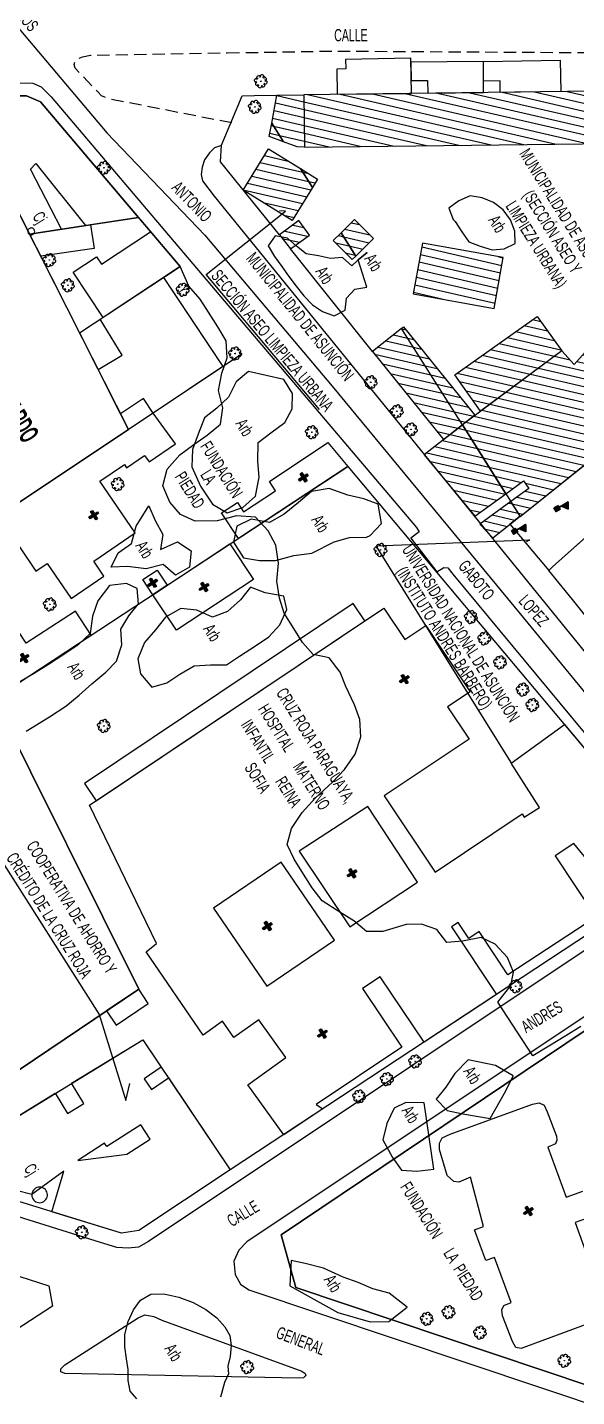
# Model space of a CAD drawing. Header units: millimetres. Extents: x 438774 to 440085, y 7202522 to 7203572.
# Drawn here: x 439084 to 439173.4, y 7203032.5 to 7203255.7 of the extents above; entities that cross this region are included whole.
import ezdxf

# ---------------------------------------------------------------- set-up
doc = ezdxf.new("R2010")
doc.units = ezdxf.units.MM
doc.linetypes.add('00', pattern=[10, 0, -10])
doc.linetypes.add('12', pattern=[3, 2, -1])
for name, color, linetype in [('0212', 7, 'Continuous'), ('0505', 1, 'Continuous'), ('0603', 1, 'Continuous'), ('0611', 30, 'Continuous'), ('0612', 7, 'Continuous'), ('0625', 7, 'Continuous'), ('0626', 7, 'Continuous'), ('0703', 6, 'Continuous'), ('0705', 242, 'Continuous'), ('0707', 7, 'Continuous'), ('0801', 10, 'Continuous'), ('0811', 10, 'Continuous'), ('0812', 7, 'Continuous'), ('0817', 10, 'Continuous'), ('0818', 7, 'Continuous'), ('0819', 10, 'Continuous'), ('0820', 7, 'Continuous'), ('0821', 10, 'Continuous'), ('0822', 7, 'Continuous'), ('0857', 255, 'Continuous'), ('0858', 7, 'Continuous'), ('1005', 3, 'Continuous'), ('1006', 3, 'Continuous'), ('1007', 3, 'Continuous')]:
    doc.layers.add(name, color=color, linetype=linetype)
doc.styles.add('02', font='swissc.ttf')
doc.styles.add('04', font='swisscb.ttf')
doc.styles.get("Standard").update_dxf_attribs({"font": 'Arial.ttf'})
doc.linetypes.add('03', pattern='A,5,0,["I",Standard,S=2,R=0,X=0,Y=-1],0.1', length=5.1)
pattern_1 = [(347, (-5901522.1453, 3756752.6611), (0.28118881793, 1.21796258098), [])]

# ---------------------------------------------------------------- blocks, each defined once
blk = doc.blocks.new('15')
for p, q in [((-0.38, 0.75), (0.37, 0.75)), ((-0.38, 0.73), (0.37, 0.73)), ((-0.38, 0.72), (0.37, 0.72)), ((-0.38, 0.7), (0.37, 0.7)), ((-0.38, 0.69), (0.37, 0.69)), ((-0.38, 0.67), (0.37, 0.67)), ((-0.38, 0.66), (0.37, 0.66)), ((-0.38, 0.64), (0.37, 0.64)), ((-0.38, 0.63), (0.37, 0.63)), ((-0.38, 0.61), (0.37, 0.61)), ((-0.38, 0.6), (0.37, 0.6)), ((-0.38, 0.58), (0.37, 0.58)), ((-0.38, 0.57), (0.37, 0.57)), ((-0.38, 0.55), (0.37, 0.55)), ((-0.38, 0.54), (0.37, 0.54)), ((-0.38, 0.52), (0.37, 0.52)), ((-0.38, 0.51), (0.37, 0.51)), ((-0.38, 0.49), (0.37, 0.49)), ((-0.38, 0.48), (0.37, 0.48)), ((-0.38, 0.46), (0.37, 0.46)), ((-0.38, 0.45), (0.37, 0.45)), ((-0.38, 0.43), (0.37, 0.43)), ((-0.38, 0.42), (0.37, 0.42)), ((-0.38, 0.4), (0.37, 0.4)), ((-0.38, 0.39), (0.37, 0.39)), ((-0.38, 0.37), (0.37, 0.37)), ((-0.38, 0.36), (0.37, 0.36)), ((-0.38, 0.34), (0.37, 0.34)), ((-0.38, 0.33), (0.37, 0.33)), ((-0.38, 0.31), (0.37, 0.31)), ((-0.38, 0.3), (0.37, 0.3)), ((-0.38, 0.28), (0.37, 0.28)), ((-0.38, 0.27), (0.37, 0.27)), ((-0.38, 0.25), (0.37, 0.25)), ((-0.38, 0.24), (0.37, 0.24)), ((-0.38, 0.22), (0.37, 0.22)), ((-0.38, 0.21), (0.37, 0.21)), ((-0.38, 0.19), (0.37, 0.19)), ((-0.38, 0.18), (0.37, 0.18)), ((-0.38, 0.16), (0.37, 0.16)), ((-0.38, 0.15), (0.37, 0.15)), ((-0.38, 0.13), (0.37, 0.13)), ((-0.38, 0.12), (0.37, 0.12)), ((-0.38, 0.1), (0.37, 0.1)), ((-0.38, 0.09), (0.37, 0.09)), ((-0.38, 0.07), (0.37, 0.07)), ((-0.38, 0.06), (0.37, 0.06)), ((-0.38, 0.04), (0.37, 0.04)), ((-0.38, 0.03), (0.37, 0.03)), ((-0.38, 0.01), (0.37, 0.01))]:
    blk.add_line(p, q)
for points in [[(0, 0), (0, 2.5), (1.05, 1.88), (0, 1.12)], [(-0.38, 0.75), (0.37, 0.75), (0.37, 0), (-0.38, 0)]]:
    blk.add_lwpolyline(points, close=True)
blk.add_lwpolyline([(0.01, 2.48), (0.01, 1.17), (1.02, 1.88), (0.03, 2.48), (0.03, 1.23), (0.97, 1.88), (0.04, 2.42), (0.04, 1.28), (0.93, 1.88), (0.06, 2.38), (0.06, 1.33), (0.89, 1.88), (0.07, 2.33), (0.07, 1.38), (0.84, 1.88), (0.09, 2.28), (0.09, 1.42), (0.79, 1.88), (0.1, 2.23), (0.1, 1.48), (0.75, 1.88), (0.12, 2.17), (0.12, 1.53), (0.7, 1.88), (0.13, 2.12), (0.13, 1.58), (0.66, 1.88), (0.15, 2.08), (0.15, 1.62), (0.61, 1.88), (0.16, 2.03), (0.16, 1.67), (0.55, 1.88), (0.18, 2), (0.18, 1.7), (0.51, 1.88), (0.19, 1.95), (0.19, 1.75), (0.46, 1.88), (0.21, 1.92), (0.21, 1.78), (0.42, 1.88), (0.22, 1.9), (0.22, 1.8), (0.37, 1.88), (0.24, 1.88), (0.24, 1.83), (0.3, 1.85), (0.24, 1.85)])
blk = doc.blocks.new('09')
for p, q in [((-0.04, 0.01), (0.04, 0.01)), ((-0.02, 0.03), (0.02, 0.03)), ((0, 0.05), (0, 0.05)), ((-0.04, -0.01), (0.04, -0.01)), ((-0.02, -0.03), (0.02, -0.03))]:
    blk.add_line(p, q)
for points in [[(-0.61, 0.39), (-0.76, 0.34), (-0.88, 0.27), (-0.97, 0.13), (-1, 0), (-0.96, -0.15), (-0.88, -0.26), (-0.83, -0.31), (-0.73, -0.36), (-0.58, -0.38)], [(-0.12, 0.67), (-0.2, 0.77), (-0.32, 0.84), (-0.46, 0.87), (-0.62, 0.83), (-0.74, 0.77), (-0.81, 0.63), (-0.83, 0.49), (-0.83, 0.42), (-0.79, 0.32), (-0.69, 0.22), (-0.62, 0.16)], [(-0.41, 0.6), (-0.39, 0.72), (-0.35, 0.82), (-0.3, 0.88), (-0.18, 0.96), (-0.03, 1), (0.1, 0.96), (0.24, 0.87), (0.31, 0.75), (0.36, 0.62), (0.37, 0.55)], [(0.11, 0.66), (0.19, 0.71), (0.31, 0.78), (0.42, 0.81), (0.49, 0.81), (0.63, 0.78), (0.76, 0.7), (0.82, 0.58), (0.84, 0.41), (0.81, 0.28), (0.75, 0.16), (0.69, 0.06)], [(0.67, -0.42), (0.8, -0.38), (0.91, -0.29), (0.99, -0.14), (1.01, -0.01), (0.95, 0.14), (0.86, 0.24), (0.8, 0.29), (0.7, 0.32), (0.56, 0.34)], [(-0.14, -0.69), (-0.19, -0.75), (-0.3, -0.83), (-0.4, -0.87), (-0.48, -0.87), (-0.61, -0.83), (-0.74, -0.75), (-0.8, -0.63), (-0.83, -0.47), (-0.79, -0.33), (-0.7, -0.18), (-0.64, -0.12)], [(-0.38, -0.63), (-0.34, -0.76), (-0.26, -0.88), (-0.13, -0.97), (0.01, -1.01), (0.15, -0.97), (0.27, -0.88), (0.32, -0.83), (0.36, -0.73), (0.38, -0.57)], [(0.15, -0.7), (0.32, -0.83), (0.46, -0.87), (0.62, -0.85), (0.74, -0.79), (0.83, -0.66), (0.86, -0.52), (0.86, -0.45), (0.83, -0.34), (0.74, -0.24), (0.67, -0.18)]]:
    blk.add_lwpolyline(points)
blk.add_lwpolyline([(0, -0.05), (-0.05, 0), (0, 0.05), (0.05, 0)], close=True)
blk = doc.blocks.new('16')
for points in [[(-0.78, -0.19), (-0.78, 0.17), (0.83, 0.17), (0.83, -0.19)], [(-0.17, 0.75), (0.19, 0.75), (0.19, -0.87), (-0.17, -0.87)]]:
    blk.add_hatch(color=256).paths.add_polyline_path(points)
for points in [[(-0.78, -0.19), (-0.78, 0.17), (0.83, 0.17), (0.83, -0.19)], [(-0.17, 0.75), (0.19, 0.75), (0.19, -0.87), (-0.17, -0.87)]]:
    blk.add_lwpolyline(points, close=True)

msp = doc.modelspace()

# ---------------------------------------------------------------- hatches: boundary and pattern name
at = {"layer": '0819'}
h = msp.add_hatch(dxfattribs=at)
h.set_pattern_fill('ANSI31', color=256, scale=10, angle=-58, style=0)
h.set_pattern_definition(pattern_1)
h.paths.add_polyline_path([(439123.73, 7203240.1), (439124.57, 7203244.65), (439128.97, 7203244.73), (439129.08, 7203236.18), (439127.88, 7203236.23), (439125.66, 7203237.05)])
edge = h.paths.add_edge_path(flags=17)
edge.add_line((439125.66, 7203237.05), (439123.73, 7203240.1))
h = msp.add_hatch(dxfattribs=at)
h.set_pattern_fill('ANSI31', color=256, scale=10, angle=-58, style=0)
h.set_pattern_definition(pattern_1)
h.paths.add_polyline_path([(439146.79, 7203212.25), (439159.95, 7203209.9), (439161.43, 7203218.18), (439148.27, 7203220.54)])
h.paths.add_polyline_path([(439129.08, 7203236.18), (439210.56, 7203237.18), (439210.46, 7203245.72), (439128.97, 7203244.73)])
h = msp.add_hatch(dxfattribs=at)
h.set_pattern_fill('ANSI31', color=256, scale=10, angle=-58, style=0)
h.set_pattern_definition(pattern_1)
h.paths.add_polyline_path([(439125.66, 7203237.05), (439123.34, 7203237.92), (439123.73, 7203240.1)])
edge = h.paths.add_edge_path(flags=17)
edge.add_line((439123.73, 7203240.1), (439125.66, 7203237.05))
h = msp.add_hatch(dxfattribs=at)
h.set_pattern_fill('ANSI31', color=256, scale=10, angle=-58, style=0)
h.set_pattern_definition(pattern_1)
h.paths.add_polyline_path([(439130.36, 7203229.6), (439127.08, 7203224.25), (439119.09, 7203229.18), (439123.21, 7203235.9), (439128.4, 7203232.71)])
edge = h.paths.add_edge_path(flags=17)
edge.add_line((439128.4, 7203232.71), (439130.36, 7203229.6))
h = msp.add_hatch(dxfattribs=at)
h.set_pattern_fill('ANSI31', color=256, scale=10, angle=-58, style=0)
h.set_pattern_definition(pattern_1)
h.paths.add_polyline_path([(439128.4, 7203232.7), (439131.21, 7203230.98), (439130.36, 7203229.6)])
edge = h.paths.add_edge_path(flags=17)
edge.add_line((439130.36, 7203229.6), (439128.4, 7203232.7))
h = msp.add_hatch(dxfattribs=at)
h.set_pattern_fill('ANSI31', color=256, scale=10, angle=-58, style=0)
h.set_pattern_definition(pattern_1)
h.paths.add_polyline_path([(439125, 7203221.88), (439126.82, 7203219.62), (439129.88, 7203221.86), (439128.16, 7203224.2)])
h = msp.add_hatch(dxfattribs=at)
h.set_pattern_fill('ANSI31', color=256, scale=10, angle=-58, style=0)
h.set_pattern_definition(pattern_1)
h.paths.add_polyline_path([(439137.42, 7203218.42), (439140.29, 7203221.27), (439137.21, 7203224.37), (439135.03, 7203222.2)])
h = msp.add_hatch(dxfattribs=at)
h.set_pattern_fill('ANSI31', color=256, scale=10, angle=-58, style=0)
h.set_pattern_definition(pattern_1)
h.paths.add_polyline_path([(439135.03, 7203222.2), (439133.76, 7203220.95), (439136.85, 7203217.84), (439137.42, 7203218.42)])
edge = h.paths.add_edge_path(flags=17)
edge.add_line((439137.42, 7203218.42), (439135.03, 7203222.2))
h = msp.add_hatch(dxfattribs=at)
h.set_pattern_fill('ANSI31', color=256, scale=10, angle=-58, style=0)
h.set_pattern_definition(pattern_1)
h.paths.add_polyline_path([(439164.17, 7203176), (439179.04, 7203187.91), (439177.65, 7203189.45), (439196.29, 7203210.97), (439188.67, 7203218.37), (439173, 7203200.77), (439170.95, 7203202.97), (439154.77, 7203190.93)])
edge = h.paths.add_edge_path(flags=16)
edge.add_line((439161.86, 7203179.69), (439164.74, 7203181.8))
edge.add_line((439164.74, 7203181.8), (439165.61, 7203180.55))
edge.add_line((439165.61, 7203180.55), (439162.67, 7203178.42))
h = msp.add_hatch(dxfattribs=at)
h.set_pattern_fill('ANSI31', color=256, scale=10, angle=-58, style=0)
h.set_pattern_definition(pattern_1)
h.paths.add_polyline_path([(439144.86, 7203206.64), (439140.16, 7203202.85), (439151.72, 7203188.52), (439154.77, 7203190.93)])
h = msp.add_hatch(dxfattribs=at)
h.set_pattern_fill('ANSI31', color=256, scale=10, angle=-58, style=0)
h.set_pattern_definition(pattern_1)
h.paths.add_polyline_path([(439144.86, 7203206.64), (439145.19, 7203206.91), (439156.83, 7203192.47), (439154.77, 7203190.93)])
h = msp.add_hatch(dxfattribs=at)
h.set_pattern_fill('ANSI31', color=256, scale=10, angle=-58, style=0)
h.set_pattern_definition(pattern_1)
h.paths.add_polyline_path([(439170.95, 7203202.97), (439157.74, 7203193.14), (439153.53, 7203199.06), (439166.93, 7203208.6)])
h = msp.add_hatch(dxfattribs=at)
h.set_pattern_fill('ANSI31', color=256, scale=10, angle=-58, style=0)
h.set_pattern_definition(pattern_1)
h.paths.add_polyline_path([(439154.77, 7203190.93), (439148.55, 7203186.01), (439156.81, 7203176.02), (439161.86, 7203179.69)])
h = msp.add_hatch(dxfattribs=at)
h.set_pattern_fill('ANSI31', color=256, scale=10, angle=-58, style=0)
h.set_pattern_definition(pattern_1)
h.paths.add_polyline_path([(439162.67, 7203178.42), (439157.6, 7203174.74), (439159.72, 7203172.47), (439164.17, 7203176.03)])

# ---------------------------------------------------------------- linework, layer by layer
at = {"layer": '0505', "linetype": 'Continuous', "elevation": 85, "flags": 128}
msp.add_lwpolyline([(439174.07, 7203092.85), (439171.6, 7203091.31), (439168.86, 7203089.63), (439166.22, 7203088.03), (439160.53, 7203096.79), (439162.66, 7203099.5), (439163.1, 7203101.69), (439162.11, 7203104.11), (439160.1, 7203106.24), (439157.83, 7203107.33), (439154.82, 7203106.76), (439152.23, 7203106.55), (439150.64, 7203108.63), (439148.14, 7203109.51), (439145.63, 7203109.46), (439141.8, 7203108.33), (439139.15, 7203108.33), (439137.13, 7203110.08), (439134.84, 7203111.48), (439131.95, 7203113.3), (439130.31, 7203115.43), (439128.9, 7203117.66), (439127.37, 7203120.1), (439126.27, 7203122.48), (439126.96, 7203125.1), (439128.68, 7203127.73), (439130.84, 7203130.09), (439133.64, 7203132.68), (439135.59, 7203134.72), (439137.34, 7203137.23), (439138.23, 7203140.08), (439138.07, 7203142.89), (439137.2, 7203145.28), (439135.8, 7203148.26), (439134.89, 7203150.61), (439133.1, 7203152.96), (439130.47, 7203153.47), (439128.73, 7203155.46), (439127.31, 7203157.71), (439125.75, 7203160.21), (439125, 7203162.64), (439124.57, 7203165.42), (439124.86, 7203168.39), (439124.41, 7203171.32), (439123.18, 7203173.66), (439121.1, 7203175.86), (439117.98, 7203176.1), (439114.87, 7203175.29), (439111.28, 7203175.2), (439108.87, 7203176.28), (439107.14, 7203178.3), (439106.01, 7203180.95), (439106.74, 7203183.67), (439108.8, 7203186.03), (439111.04, 7203187.71), (439113.22, 7203189.21), (439115.39, 7203191), (439115.76, 7203193.67), (439115.09, 7203196.5), (439115.59, 7203199.36), (439116.51, 7203201.85), (439116.33, 7203204.63), (439114.95, 7203206.88), (439113.46, 7203209.27), (439112.11, 7203211.4), (439110.27, 7203213.5), (439108.81, 7203216.73), (439086.12, 7203243.58), (439083.81, 7203244.54)], dxfattribs=at)
at = {"layer": '0603', "linetype": 'Continuous', "flags": 128}
for points in [[(438963.67, 7203246.08), (438964.51, 7203247.17), (438965.52, 7203247.81), (438968.59, 7203247.78), (439084.84, 7203246.63)], [(439102.07, 7203056.88), (439100.38, 7203056.7), (439098.54, 7203056.79), (439095.85, 7203057.65), (439023.19, 7203080.39), (439021.02, 7203081.33)], [(439025.37, 7203068.85), (439026.49, 7203069.55), (439027.78, 7203069.69), (439029.08, 7203069.37), (439087.43, 7203050.58)]]:
    msp.add_lwpolyline(points, dxfattribs=at)
at = {"layer": '0611', "linetype": '12', "flags": 128}
for points in [[(439116.51, 7203251.55), (439133.88, 7203251.85), (439215.27, 7203251.34), (439273.53, 7203252.57), (439348.79, 7203254.21), (439362.54, 7203254.51)], [(439117.26, 7203240.13), (439097.2, 7203244.05), (439096.02, 7203244.53), (439095.41, 7203245.21), (439091.73, 7203249.05), (439091.55, 7203249.64), (439091.8, 7203250.33), (439092.31, 7203250.65), (439092.93, 7203250.92), (439094.22, 7203251.16), (439116.51, 7203251.55)]]:
    msp.add_lwpolyline(points, dxfattribs=at)
at = {"layer": '0611', "linetype": 'Continuous', "flags": 128}
for points in [[(439084.84, 7203246.63), (439086.18, 7203246.02), (439087.85, 7203244.37), (439147.29, 7203174.18), (439147.76, 7203173.49), (439146.39, 7203172.45), (439150.64, 7203166.97), (439151.73, 7203167.67), (439152.39, 7203167.62), (439153.24, 7203166.56), (439192.02, 7203119.71)], [(439115.42, 7203236.39), (439114.41, 7203236.05), (439113.61, 7203235.28), (439112.82, 7203234.14), (439112.39, 7203232.94), (439112.26, 7203231.75), (439112.46, 7203230.71), (439114.36, 7203228.2), (439190.37, 7203134.55)], [(439192.02, 7203119.71), (439192.56, 7203118.74), (439192.48, 7203117.84), (439192.01, 7203117.02), (439190.99, 7203116.1), (439189.23, 7203114.96), (439103.67, 7203057.77), (439102.07, 7203056.88)], [(439213.34, 7203097.52), (439210.51, 7203101.02), (439201.53, 7203108.95), (439199.42, 7203110.06), (439197.68, 7203109.78), (439196.08, 7203108.78), (439119.68, 7203057.75), (439118.39, 7203056.38), (439117.58, 7203054.6), (439117.8, 7203052.4), (439118.64, 7203050.84), (439120.02, 7203049.93), (439191.15, 7203026.06), (439246.96, 7203007.49), (439276.86, 7202997.55)], [(439087.43, 7203050.58), (439088.03, 7203047.24), (439071.5, 7203036.48), (439070.25, 7203036.43), (439036.32, 7203036.66)]]:
    msp.add_lwpolyline(points, dxfattribs=at)
msp.add_lwpolyline([(439128.65, 7203036.63), (439129.19, 7203036.27), (439129.27, 7203035.93), (439128.91, 7203035.59), (439128.02, 7203035.49), (439090.08, 7203036.26), (439089.43, 7203036.55), (439089.4, 7203037.06), (439090.04, 7203037.67), (439102, 7203045.37), (439103.1, 7203045.82), (439104.54, 7203045.55), (439105.83, 7203044.95), (439128.65, 7203036.63)], close=True, dxfattribs=at)
at = {"layer": '0625', "linetype": '03', "flags": 128}
msp.add_lwpolyline([(438996.11, 7203357.33), (439016.98, 7203331.71), (439033.19, 7203312.84), (439055.15, 7203288.07), (439081.99, 7203256.25), (439096.88, 7203238.54), (439112.87, 7203221.86), (439133.59, 7203197.24), (439164.21, 7203160.13), (439195.54, 7203121.85), (439209.33, 7203104.61)], dxfattribs=at)
at = {"layer": '0703', "linetype": 'Continuous', "flags": 128}
msp.add_lwpolyline([(439223.2, 7203082.55), (439219.26, 7203086.92), (439200.13, 7203108.13), (439196.92, 7203107.04), (439189.7, 7203102.2), (439182.24, 7203097.19), (439174.93, 7203092.27), (439125.26, 7203058.9), (439127.67, 7203050.27), (439191.88, 7203028.71), (439200.8, 7203025.71), (439206.82, 7203023.69), (439212.52, 7203021.77), (439236.56, 7203013.7), (439274.76, 7203000.87)], dxfattribs=at)
at = {"layer": '0705', "linetype": 'Continuous', "flags": 128}
msp.add_lwpolyline([(439174.93, 7203092.27), (439181.11, 7203069.06), (439191.88, 7203028.71), (439127.67, 7203050.27), (439125.26, 7203058.9)], close=True, dxfattribs=at)
at = {"layer": '0707', "linetype": 'Continuous', "flags": 128}
for points in [[(439118.93, 7203202.51), (439100.41, 7203190.16), (439068.31, 7203168.75), (439056.41, 7203160.8), (439007.61, 7203128.26), (439006.49, 7203127.51), (438996.77, 7203156.2), (438988.83, 7203179.62), (438979.89, 7203206.02), (438975.83, 7203218.01), (438967.05, 7203243.92), (438968.74, 7203244.55), (438993.06, 7203244.55), (439002.1, 7203244.55), (439027.24, 7203244.55), (439072.91, 7203244.54), (439083.81, 7203244.54), (439086.12, 7203243.58), (439102.03, 7203224.74), (439108.81, 7203216.73)], [(439072.91, 7203244.54), (439084.32, 7203221.99), (439092.45, 7203205.9), (439100.41, 7203190.16)], [(439125, 7203221.88), (439115.38, 7203233.77), (439115.57, 7203236.53), (439118.94, 7203244.54), (439120.91, 7203244.58)], [(439120.91, 7203244.58), (439124.57, 7203244.65)], [(439102.03, 7203224.74), (439084.32, 7203221.99)], [(439140.16, 7203202.85), (439126.82, 7203219.62)], [(439092.45, 7203205.9), (439108.81, 7203216.73)], [(439132.87, 7203188.04), (439136.13, 7203184.13), (439189.7, 7203120.24), (439189.31, 7203117.2), (439116.99, 7203069.46), (439102.09, 7203059.61), (439099.27, 7203059.13), (439067.36, 7203069.01), (439060.75, 7203071.05), (439022.39, 7203082.93), (439021.28, 7203084.11), (439014.68, 7203104.17)], [(439014.68, 7203104.17), (439015.41, 7203104.66), (439078.55, 7203146.22), (439082.13, 7203148.59), (439136.13, 7203184.13)], [(439078.55, 7203146.22), (439102.08, 7203098.9), (439060.75, 7203071.05)], [(439274.76, 7203000.87), (439236.56, 7203013.7), (439212.52, 7203021.77), (439200.8, 7203025.71), (439191.88, 7203028.71), (439127.67, 7203050.27), (439125.26, 7203058.9), (439174.93, 7203092.27), (439196.92, 7203107.04), (439200.13, 7203108.13), (439223.2, 7203082.55)], [(439067.36, 7203069.01), (439102.74, 7203090.68), (439116.99, 7203069.46)]]:
    msp.add_lwpolyline(points, dxfattribs=at)
at = {"layer": '0801', "linetype": 'Continuous', "flags": 128}
for points in [[(439134.39, 7203244.8), (439146.5, 7203244.94), (439146.39, 7203250.71), (439135.75, 7203250.49), (439135.78, 7203248.95), (439134.31, 7203248.91), (439134.39, 7203244.8)], [(439149.13, 7203244.97), (439158.24, 7203245.08), (439158.2, 7203250.12), (439146.4, 7203250.01), (439146.46, 7203247.05), (439149.11, 7203247.07), (439149.13, 7203244.97)], [(439170.78, 7203245.24), (439160.94, 7203245.11), (439160.91, 7203246.99), (439158.23, 7203246.95), (439158.2, 7203250.12), (439170.69, 7203250.37), (439170.78, 7203245.24)], [(439100.41, 7203190.16), (439072.91, 7203244.54), (439066.38, 7203244.54), (439070.14, 7203234.79), (439070.98, 7203235.12), (439079.64, 7203212.64), (439074.24, 7203210.56), (439063.47, 7203241.98), (439056.7, 7203239.66), (439062.95, 7203221.43), (439053.92, 7203218.34), (439062.59, 7203196.15), (439055.11, 7203193.23), (439038.1, 7203244.55), (439027.24, 7203244.55), (439056.41, 7203160.8), (439100.41, 7203190.16)], [(439072.91, 7203244.54), (439084.32, 7203221.99), (439089.51, 7203222.79), (439084.49, 7203232.57), (439085.34, 7203233.51), (439093.44, 7203223.41), (439102.03, 7203224.74), (439086.12, 7203243.58), (439083.81, 7203244.54), (439072.91, 7203244.54)], [(439084.32, 7203221.99), (439094.25, 7203223.54), (439094.85, 7203219.64), (439086.13, 7203218.41), (439084.32, 7203221.99)], [(439108.81, 7203216.73), (439096.27, 7203208.43), (439091.4, 7203215.79), (439095.23, 7203218.32), (439096.05, 7203217.09), (439104.02, 7203222.39), (439108.81, 7203216.73)], [(439095.83, 7203208.15), (439106.14, 7203214.96), (439115.77, 7203200.41), (439104.44, 7203192.84), (439102.86, 7203195.2), (439099.11, 7203192.72), (439095.46, 7203199.95), (439099.38, 7203202.25), (439095.83, 7203208.15)], [(439078.55, 7203146.22), (439029.12, 7203113.68), (439033.33, 7203107.3), (439037.93, 7203093.81), (439043.13, 7203095.59), (439046.18, 7203086.65), (439058.67, 7203090.92), (439055.58, 7203099.97), (439058.47, 7203100.96), (439060.13, 7203098.91), (439067.29, 7203100.71), (439070.92, 7203095.67), (439072.34, 7203090.88), (439072.9, 7203085.05), (439075.55, 7203081.02), (439102.08, 7203098.9), (439078.55, 7203146.22)]]:
    msp.add_lwpolyline(points, close=True, dxfattribs=at)
at = {"layer": '0811', "linetype": 'Continuous', "flags": 128}
for points in [[(439164.17, 7203176), (439177.72, 7203186.81), (439178.84, 7203185.56), (439180.55, 7203186.87), (439183.65, 7203183.45), (439179.9, 7203180.34), (439180.17, 7203179.89), (439174.84, 7203175.44), (439176.01, 7203173.63), (439169.43, 7203167.77)], [(439169.43, 7203167.77), (439183.72, 7203180.48), (439187.39, 7203175.83), (439190.56, 7203178.24), (439191.39, 7203177.06), (439193, 7203178.12), (439198.64, 7203171.18), (439179.54, 7203153.87), (439172.69, 7203162.46)], [(439164.17, 7203176.03), (439162.51, 7203174.7), (439168.83, 7203167.19), (439169.43, 7203167.77)], [(439172.69, 7203162.46), (439168.83, 7203167.19), (439169.43, 7203167.77)]]:
    msp.add_lwpolyline(points, dxfattribs=at)
msp.add_lwpolyline([(439162.67, 7203178.42), (439157.6, 7203174.74), (439159.72, 7203172.47), (439164.17, 7203176.03)], close=True, dxfattribs=at)
at = {"layer": '0812', "linetype": 'Continuous', "flags": 128}
msp.add_lwpolyline([(439162.72, 7203135.89), (439140.76, 7203171.2), (439165.76, 7203172.18), (439165.22, 7203171.85), (439165.22, 7203171.85)], dxfattribs=at)
at = {"layer": '0817', "linetype": 'Continuous', "flags": 128}
for points in [[(439104.44, 7203192.84), (439068.31, 7203168.75), (439071.22, 7203164.5), (439079.8, 7203170.38), (439080.42, 7203169.48), (439082.66, 7203171.01), (439085.36, 7203167.07), (439087.17, 7203168.32), (439091.09, 7203162.62), (439096.43, 7203166.27), (439094.78, 7203168.69), (439101.53, 7203173.31), (439095.77, 7203181.71), (439099.76, 7203184.45), (439100.11, 7203183.91), (439103.05, 7203185.92), (439103.78, 7203184.86), (439108.07, 7203187.8), (439104.44, 7203192.84)], [(439136.13, 7203184.13), (439118.31, 7203172.41), (439115.57, 7203176.57), (439118.15, 7203178.26), (439119.16, 7203176.75), (439124.37, 7203180.17), (439123.35, 7203181.69), (439132.87, 7203188.04), (439136.13, 7203184.13)], [(439104.38, 7203163.23), (439116.94, 7203171.5), (439120.77, 7203165.69), (439108.21, 7203157.42), (439104.38, 7203163.23)], [(439106.69, 7203164.76), (439104.38, 7203163.23), (439102.77, 7203165.69), (439105.07, 7203167.21), (439106.69, 7203164.76)], [(439082.13, 7203148.59), (439094.35, 7203156.64), (439091.77, 7203160.56), (439083.77, 7203155.31), (439081.37, 7203158.96), (439078.26, 7203156.91), (439079.07, 7203155.68), (439077.83, 7203154.86), (439082.13, 7203148.59)], [(439095.16, 7203129.64), (439138.88, 7203158.96), (439136.99, 7203161.77), (439093.28, 7203132.45), (439095.16, 7203129.64)], [(439128.23, 7203121.41), (439136.47, 7203109.11), (439147.49, 7203116.35), (439139.37, 7203128.72), (439128.23, 7203121.41)], [(439114.28, 7203112.13), (439122.95, 7203099.43), (439133.94, 7203106.92), (439125.25, 7203119.61), (439114.28, 7203112.13)]]:
    msp.add_lwpolyline(points, close=True, dxfattribs=at)
for points in [[(439181.57, 7203112.1), (439172.93, 7203122.65), (439169.89, 7203120.65), (439176.48, 7203110.67), (439162.19, 7203101.24), (439157.51, 7203108.32), (439155.81, 7203107.19), (439154.09, 7203109.78), (439153.02, 7203109.08), (439160.31, 7203098.06), (439148.53, 7203090.27), (439141.37, 7203100.96), (439138.51, 7203099.05), (439144.93, 7203089.45), (439130.99, 7203080.12), (439132.07, 7203079.41), (439125.69, 7203075.2), (439125.69, 7203075.2), (439119.86, 7203083.34), (439126.05, 7203087.77), (439121.64, 7203093.94), (439117.59, 7203091.05), (439115.71, 7203093.68), (439112.55, 7203091.41), (439103.27, 7203105.02), (439104.97, 7203106.36), (439094.08, 7203128.92), (439141.99, 7203161.05), (439145.41, 7203155.94), (439148.8, 7203158.2), (439156.04, 7203147.4), (439152.36, 7203144.92), (439155.86, 7203139.69), (439142.03, 7203130.42), (439150.36, 7203118.02), (439164.49, 7203127.5), (439164.83, 7203126.95), (439167.31, 7203128.52), (439162.72, 7203135.77), (439171.41, 7203142.06), (439189.7, 7203120.24)], [(439179.16, 7203045.85), (439165.21, 7203040.69), (439164.35, 7203040.34), (439163.46, 7203040.5), (439162.95, 7203041.48), (439161.31, 7203045.7), (439161.19, 7203046.63), (439161.5, 7203047.34), (439162.72, 7203047.85), (439160.01, 7203055.19), (439158.61, 7203054.67), (439156.76, 7203059.69), (439158.23, 7203060.23), (439156.12, 7203068.26), (439154.21, 7203067.45), (439153.4, 7203067.57), (439152.32, 7203068.55), (439151.03, 7203072.79), (439151.05, 7203073.84), (439151.48, 7203074.69), (439152.79, 7203075.29), (439166.18, 7203080.16), (439167.25, 7203080.37), (439168.07, 7203080.04), (439168.58, 7203078.95), (439170.1, 7203074.94), (439170.13, 7203074.32), (439169.95, 7203073.7), (439168.7, 7203073.19), (439168.7, 7203073.19), (439171.69, 7203065.04), (439174.38, 7203066.01)], [(439175.89, 7203061.89), (439173.11, 7203060.87), (439176.02, 7203052.9)]]:
    msp.add_lwpolyline(points, dxfattribs=at)
at = {"layer": '0819', "linetype": 'Continuous', "flags": 128}
for points in [[(439123.73, 7203240.1), (439124.57, 7203244.65), (439128.97, 7203244.73), (439129.08, 7203236.18), (439127.88, 7203236.23), (439125.66, 7203237.05)], [(439129.08, 7203236.18), (439210.56, 7203237.18), (439210.46, 7203245.72), (439128.97, 7203244.73), (439129.08, 7203236.18)], [(439125.66, 7203237.05), (439123.34, 7203237.92), (439123.73, 7203240.1)], [(439130.36, 7203229.6), (439127.08, 7203224.25), (439119.09, 7203229.18), (439123.21, 7203235.9), (439128.4, 7203232.71)], [(439128.4, 7203232.7), (439131.21, 7203230.98), (439130.36, 7203229.6)], [(439125, 7203221.88), (439126.82, 7203219.62), (439129.88, 7203221.86), (439128.16, 7203224.2), (439125, 7203221.88)], [(439137.42, 7203218.42), (439140.29, 7203221.27), (439137.21, 7203224.37), (439135.03, 7203222.2)], [(439135.03, 7203222.2), (439133.76, 7203220.95), (439136.85, 7203217.84), (439137.42, 7203218.42)], [(439146.79, 7203212.25), (439159.95, 7203209.9), (439161.43, 7203218.18), (439148.27, 7203220.54), (439146.79, 7203212.25)], [(439164.17, 7203176), (439179.04, 7203187.91), (439177.65, 7203189.45), (439196.29, 7203210.97), (439188.67, 7203218.37), (439173, 7203200.77), (439170.95, 7203202.97), (439154.77, 7203190.93)], [(439144.86, 7203206.64), (439140.16, 7203202.85), (439151.72, 7203188.52), (439154.77, 7203190.93)], [(439144.86, 7203206.64), (439145.19, 7203206.91), (439156.83, 7203192.47), (439154.77, 7203190.93)], [(439170.95, 7203202.97), (439157.74, 7203193.14), (439153.53, 7203199.06), (439166.93, 7203208.6), (439170.95, 7203202.97)], [(439154.77, 7203190.93), (439148.55, 7203186.01), (439156.81, 7203176.02), (439161.86, 7203179.69)]]:
    msp.add_lwpolyline(points, close=True, dxfattribs=at)
at = {"layer": '0819', "linetype": '00', "flags": 128}
for points in [[(439125.66, 7203237.05), (439123.73, 7203240.1)], [(439123.73, 7203240.1), (439125.66, 7203237.05)], [(439128.4, 7203232.71), (439130.36, 7203229.6)], [(439130.36, 7203229.6), (439128.4, 7203232.7)], [(439135.03, 7203222.2), (439137.42, 7203218.42)], [(439137.42, 7203218.42), (439135.03, 7203222.2)], [(439154.77, 7203190.93), (439144.86, 7203206.64)], [(439154.77, 7203190.93), (439144.86, 7203206.64)], [(439154.77, 7203190.93), (439161.86, 7203179.69), (439164.74, 7203181.8), (439165.61, 7203180.55), (439162.67, 7203178.42), (439164.17, 7203176)]]:
    msp.add_lwpolyline(points, dxfattribs=at)
at = {"layer": '0819', "linetype": 'Continuous', "flags": 128}
msp.add_lwpolyline([(439161.86, 7203179.69), (439164.74, 7203181.8), (439165.61, 7203180.55), (439162.67, 7203178.42)], dxfattribs=at)
at = {"layer": '0820', "linetype": 'Continuous', "flags": 128}
msp.add_lwpolyline([(439131.51, 7203193.43), (439113.08, 7203215.41), (439126, 7203225.74), (439126, 7203225.74), (439124.99, 7203225.79)], dxfattribs=at)
at = {"layer": '0821', "linetype": 'Continuous', "flags": 128}
for points in [[(439102.08, 7203098.9), (439096.85, 7203095.37), (439098.41, 7203093.07), (439103.64, 7203096.58), (439102.08, 7203098.9)], [(439082.16, 7203066.11), (439076.38, 7203074.54), (439088.49, 7203081.95), (439090.49, 7203078.67), (439093.17, 7203080.31), (439091.16, 7203083.58), (439102.74, 7203090.68), (439105.74, 7203086.21), (439102.98, 7203084.31), (439104.17, 7203082.58), (439106.91, 7203084.48), (439116.99, 7203069.46), (439102.09, 7203059.61), (439099.27, 7203059.13), (439087.96, 7203062.63), (439089.87, 7203069.27), (439084.68, 7203065.46), (439082.16, 7203066.11)], [(439100.14, 7203072.05), (439103.93, 7203074.49), (439102.45, 7203076.81), (439096.91, 7203073.25), (439096.54, 7203073.83), (439092.17, 7203071.02), (439100.14, 7203072.05)]]:
    msp.add_lwpolyline(points, close=True, dxfattribs=at)
at = {"layer": '0822', "linetype": 'Continuous', "flags": 128}
msp.add_lwpolyline([(439079.82, 7203119.78), (439095.64, 7203094.78), (439100.01, 7203080.76), (439100.66, 7203083.56)], dxfattribs=at)
at = {"layer": '0857', "linetype": 'Continuous', "flags": 128}
for points in [[(439085.06, 7203222.75), (439084.99, 7203222.83), (439084.91, 7203222.9), (439084.82, 7203222.96), (439084.71, 7203223), (439084.6, 7203223.01), (439084.49, 7203223), (439084.39, 7203222.97), (439084.29, 7203222.92), (439084.2, 7203222.86), (439084.13, 7203222.78), (439084.07, 7203222.68), (439084.03, 7203222.58), (439084.02, 7203222.46), (439084.03, 7203222.35), (439084.06, 7203222.25), (439084.11, 7203222.15), (439084.18, 7203222.07), (439084.25, 7203222), (439084.35, 7203221.94), (439084.46, 7203221.9), (439084.57, 7203221.89), (439084.68, 7203221.9), (439084.78, 7203221.93), (439084.88, 7203221.97), (439084.97, 7203222.04), (439085.04, 7203222.12), (439085.1, 7203222.22), (439085.14, 7203222.32), (439085.15, 7203222.44), (439085.14, 7203222.55), (439085.11, 7203222.65), (439085.06, 7203222.75)], [(439087.03, 7203066.06), (439086.9, 7203066.24), (439086.73, 7203066.38), (439086.55, 7203066.51), (439086.34, 7203066.6), (439086.13, 7203066.65), (439085.9, 7203066.66), (439085.69, 7203066.63), (439085.48, 7203066.57), (439085.28, 7203066.47), (439085.1, 7203066.33), (439084.96, 7203066.17), (439084.83, 7203065.99), (439084.74, 7203065.78), (439084.69, 7203065.57), (439084.68, 7203065.34), (439084.71, 7203065.12), (439084.77, 7203064.91), (439084.87, 7203064.72), (439085.01, 7203064.54), (439085.17, 7203064.39), (439085.35, 7203064.27), (439085.56, 7203064.18), (439085.77, 7203064.13), (439086, 7203064.12), (439086.22, 7203064.15), (439086.43, 7203064.21), (439086.62, 7203064.31), (439086.8, 7203064.45), (439086.95, 7203064.61), (439087.07, 7203064.79), (439087.16, 7203065), (439087.21, 7203065.21), (439087.22, 7203065.44), (439087.19, 7203065.65), (439087.13, 7203065.86), (439087.03, 7203066.06)]]:
    msp.add_lwpolyline(points, close=True, dxfattribs=at)
at = {"layer": '1005'}
for points in [[(439153.59, 7203224.07), (439154.66, 7203222.37), (439155.81, 7203220.73), (439157.69, 7203220.06), (439159.6, 7203219.44), (439161.59, 7203219.59), (439163.37, 7203220.49), (439163.34, 7203222.49), (439162.61, 7203224.36), (439161.44, 7203225.97), (439159.82, 7203227.16), (439157.99, 7203227.94), (439156.02, 7203228.27), (439154.21, 7203227.41), (439152.58, 7203226.25), (439153.28, 7203224.38)], [(439137.82, 7203217.79), (439137.76, 7203217.74), (439136.79, 7203216.86), (439135.28, 7203218.18), (439133.29, 7203218.02), (439131.35, 7203218.49), (439129.37, 7203218.79), (439127.79, 7203220.03), (439126.28, 7203221.32), (439124.31, 7203221.72), (439123.18, 7203220.07), (439124.2, 7203218.35), (439125.36, 7203216.72), (439126.53, 7203215.1), (439127.73, 7203213.5), (439128.97, 7203211.93), (439130.37, 7203210.49), (439132.01, 7203209.37), (439133.9, 7203208.69), (439135.69, 7203209.59), (439135.9, 7203211.58), (439137.26, 7203213.05), (439139.24, 7203213.34)], [(439137.82, 7203217.79), (439139.29, 7203219.02)], [(439119.98, 7203199.62), (439117.93, 7203197.9), (439116.69, 7203195.4), (439114.8, 7203193.61), (439112.82, 7203192.06), (439111.77, 7203189.39), (439110.83, 7203186.91), (439110.73, 7203184.05), (439112.14, 7203180.91), (439114.08, 7203178.01), (439116.5, 7203176.55), (439119.05, 7203177.43), (439121.12, 7203179.3), (439121.71, 7203182.36), (439121.5, 7203184.96), (439121.52, 7203188.01), (439123.57, 7203189.6), (439125.86, 7203191.27), (439127.04, 7203193.5), (439127.13, 7203196.04), (439125.69, 7203198.3)], [(439139.76, 7203172.9), (439141.62, 7203174.82), (439141.09, 7203177.97), (439138.75, 7203178.86), (439136.14, 7203179.44), (439133.08, 7203180.53), (439130.19, 7203180.07), (439128.12, 7203178.28), (439125.77, 7203176.37), (439123.39, 7203175.01), (439120.39, 7203175.53), (439118.08, 7203174.41), (439117.51, 7203171.8), (439119.12, 7203169.24), (439121.75, 7203168.82), (439124.36, 7203168.82), (439127.31, 7203169.6), (439130.29, 7203170.02), (439133.92, 7203171.87), (439136.39, 7203172.57), (439139.17, 7203172.63)], [(439103.71, 7203177.71), (439104.76, 7203175.32), (439106, 7203173.05), (439105.63, 7203170.57), (439108.42, 7203171.87), (439110.63, 7203170.38), (439110.37, 7203167.69), (439108.05, 7203166.41), (439106.06, 7203168.17), (439103.3, 7203167.42), (439100.26, 7203167.81), (439097.61, 7203167.69), (439098.72, 7203170.03), (439100.93, 7203171.58), (439101.66, 7203174.38)], [(439125.72, 7203162.96), (439122.65, 7203163.54), (439120.27, 7203164.46), (439118.67, 7203162.37), (439116.53, 7203160.51), (439114.07, 7203159.57), (439111.52, 7203160.69), (439108.96, 7203160.96), (439106.45, 7203159.58), (439104.79, 7203157.52), (439103.03, 7203155.45), (439101.95, 7203152.78), (439102.36, 7203150.3), (439104.2, 7203148.15), (439106.66, 7203148.85), (439108.8, 7203150.28), (439111.12, 7203151.63), (439113.77, 7203151.79), (439116.36, 7203151.78), (439118.51, 7203153.22), (439121.11, 7203154.89), (439123.28, 7203156.37), (439125.07, 7203158.3), (439126.21, 7203160.79)], [(439155.74, 7203087.38), (439153.54, 7203085.15), (439152.1, 7203082.95), (439150.5, 7203080.99), (439152.28, 7203079.13), (439154.84, 7203078.58), (439159.29, 7203077.83), (439161.83, 7203082.34), (439163.03, 7203084.78), (439160.15, 7203086.48)], [(439143.69, 7203079.52), (439142.47, 7203077.01), (439141.84, 7203074.36), (439143.42, 7203071.48), (439144.86, 7203069.41), (439147.36, 7203069.25), (439150.13, 7203069.6), (439148.55, 7203080.4), (439145.59, 7203080.47)], [(439126.9, 7203054.71), (439126.68, 7203050.56), (439134.51, 7203046.2), (439139.79, 7203044.68), (439142.8, 7203044.76), (439145.78, 7203047.07), (439142.83, 7203049.36), (439140.19, 7203050.07), (439137.81, 7203051.09), (439135.39, 7203051.97), (439132.17, 7203053.45), (439129.16, 7203054.18)]]:
    msp.add_lwpolyline(points, close=True, dxfattribs=at)
for points in [[(439083.74, 7203140.98), (439087.54, 7203143.33), (439090.21, 7203145.05), (439092.38, 7203146.84), (439094.44, 7203148.71), (439096.73, 7203150.61), (439098.49, 7203152.41), (439099.33, 7203155.07), (439099.15, 7203157.59), (439100.48, 7203159.76), (439102.07, 7203161.72), (439101.85, 7203164.25), (439100.1, 7203165.04), (439097.34, 7203164.71), (439095.44, 7203162.22), (439094.58, 7203159.7), (439094.16, 7203156.88), (439092.2, 7203155.08), (439089.71, 7203153.38), (439087.39, 7203151.83), (439084.94, 7203150.32), (439082.44, 7203148.86)], [(439101.77, 7203032.17), (439100.69, 7203033.37), (439100.36, 7203035.15), (439100.38, 7203036.94), (439100.1, 7203038.64), (439099.82, 7203040.64), (439099.81, 7203042.62), (439100.38, 7203044.73), (439101.23, 7203046.64), (439102.39, 7203048.25), (439104.04, 7203049.19), (439106.2, 7203049.25), (439108.63, 7203048.72), (439110.96, 7203047.87), (439113.01, 7203046.71), (439114.81, 7203045.36), (439116.12, 7203043.88), (439116.91, 7203042.47), (439117.11, 7203040.85), (439116.95, 7203039.07), (439116.59, 7203037.46), (439116.68, 7203036.23), (439116.04, 7203034.78), (439115.41, 7203032.42)]]:
    msp.add_lwpolyline(points, dxfattribs=at)

# ---------------------------------------------------------------- block references
at = {"layer": '0811', "rotation": 302}
for p in [(439169.87, 7203177.05), (439162.96, 7203173.37)]:
    msp.add_blockref('15', p, dxfattribs=at)
at = {"layer": '0817', "rotation": 302}
for p in [(439128.93, 7203182.38), (439094.81, 7203176.21), (439104.4, 7203165.19), (439112.75, 7203164.51), (439083.44, 7203152.92), (439145.38, 7203149.49), (439136.85, 7203117.84), (439123.09, 7203109.24), (439132.04, 7203091.71), (439165.56, 7203062.79)]:
    msp.add_blockref('16', p, dxfattribs=at)
at = {"layer": '1007', "rotation": 302}
for p in [(439121.97, 7203246.93), (439120.99, 7203242.75), (439096.42, 7203232.81), (439087.54, 7203217.78), (439090.56, 7203213.67), (439109.26, 7203212.94), (439117.78, 7203202.54), (439139.87, 7203197.86), (439144.12, 7203193.13), (439130.27, 7203189.72), (439146.4, 7203190.17), (439098.68, 7203181.25), (439141.46, 7203170.53), (439087.62, 7203161.66), (439156.17, 7203159.6), (439158.36, 7203156.11), (439160.92, 7203152.2), (439164.6, 7203147.76), (439166.18, 7203145.25), (439096.41, 7203141.84), (439163.46, 7203099.4), (439147.09, 7203087.15), (439142.49, 7203084.27), (439137.98, 7203081.44), (439092.83, 7203059.3), (439148.98, 7203045.19), (439152.53, 7203046.29), (439157.65, 7203042.95), (439171.38, 7203038.36), (439119.76, 7203037.33)]:
    msp.add_blockref('09', p, dxfattribs=at)

# ---------------------------------------------------------------- texts
at = {"layer": '0212', "style": '04', "width": 0.625}
msp.add_text('DR. RICARDO', height=3.2, rotation=302, dxfattribs=at).set_placement((439075.24, 7203200.63))
at = {"layer": '0612', "style": '02', "width": 0.75}
msp.add_text('CALLE', height=2, dxfattribs=at).set_placement((439133.91, 7203253.44))
for s, rotation, p in [('GABOTO', 309, (439153.99, 7203167.83)), ('ANDRES', 31, (439165.15, 7203091.72)), ('CALLE', 31, (439117.25, 7203060.1)), ('GENERAL', 339, (439124.28, 7203042.14))]:
    msp.add_text(s, height=2, rotation=rotation, dxfattribs=at).set_placement(p)
at = {"layer": '0626', "style": '02', "width": 0.75}
for s, rotation, p in [('CARLOS', 310, (439079.85, 7203260.26)), ('ANTONIO', 314, (439107.3, 7203229.42)), ('LOPEZ', 311, (439163.8, 7203162.11))]:
    msp.add_text(s, height=2, rotation=rotation, dxfattribs=at).set_placement(p)
at = {"layer": '0812', "style": '02', "width": 0.75}
for s, p in [('UNIVERSIDAD NACIONAL DE ASUNCIÓN', (439144.86, 7203170.58)), ('(INSTITUTO ANDRÉS BARBERO)', (439143.91, 7203166.99))]:
    msp.add_text(s, height=2, rotation=302, dxfattribs=at).set_placement(p)
at = {"layer": '0818', "style": '02', "width": 0.75}
for s, p in [('FUNDACIÓN', (439112.03, 7203187.43)), ('PIEDAD', (439107.88, 7203182.46)), ('LA', (439112.03, 7203182.77)), ('CRUZ ROJA PARAGUAYA,', (439124.37, 7203147.22)), ('HOSPITAL', (439121.43, 7203144.59)), ('INFANTIL', (439118.64, 7203142.05)), ('SOFIA', (439119.22, 7203135.03)), ('MATERNO', (439127.11, 7203135.18)), ('REINA', (439124.22, 7203132.78)), ('FUNDACIÓN', (439144.58, 7203066.69)), ('LA  PIEDAD', (439151.6, 7203055.89))]:
    msp.add_text(s, height=2, rotation=302, dxfattribs=at).set_placement(p)
at = {"layer": '0820', "style": '02', "width": 0.75}
for s, rotation, p in [('MUNICIPALIDAD DE ASUNCIÓN', 302, (439163.96, 7203235.13)), ('(SECCIÓN ASEO Y', 302, (439164.55, 7203228.35)), ('LIMPIEZA URBANA)', 302, (439161.72, 7203226.59)), ('MUNICIPALIDAD DE ASUNCIÓN', 308.9341, (439119.46, 7203217.99)), ('SECCIÓN ASEO LIMPIEZA URBANA', 310.0446, (439113.75, 7203215.14)), ('Y', 302, (439108.27, 7203212.98))]:
    msp.add_text(s, height=2, rotation=rotation, dxfattribs=at).set_placement(p)
at = {"layer": '0822', "style": '02', "width": 0.75}
for s, p in [('COOPERATIVA DE AHORRO Y', (439083.72, 7203122.31)), ('CRÉDITO DE LA CRUZ ROJA', (439080.44, 7203120.37))]:
    msp.add_text(s, height=2, rotation=302, dxfattribs=at).set_placement(p)
at = {"layer": '0858', "style": '02', "width": 0.75}
for p in [(439084.7, 7203224.87), (439083.3, 7203069.69)]:
    msp.add_text('Cj', height=2, rotation=302, dxfattribs=at).set_placement(p)
at = {"layer": '1006', "style": '02', "width": 0.75}
for p in [(439158.91, 7203224.29), (439138.75, 7203217.99), (439130.78, 7203215.91), (439117.76, 7203191.1), (439130.12, 7203175.43), (439101.48, 7203171.2), (439112.49, 7203157.64), (439090.4, 7203151.42), (439154.85, 7203085.52), (439144.8, 7203079.12), (439132.15, 7203051.56), (439106.19, 7203040.31)]:
    msp.add_text('Arb', height=2, rotation=302, dxfattribs=at).set_placement(p)

doc.saveas('drawing.dxf')
